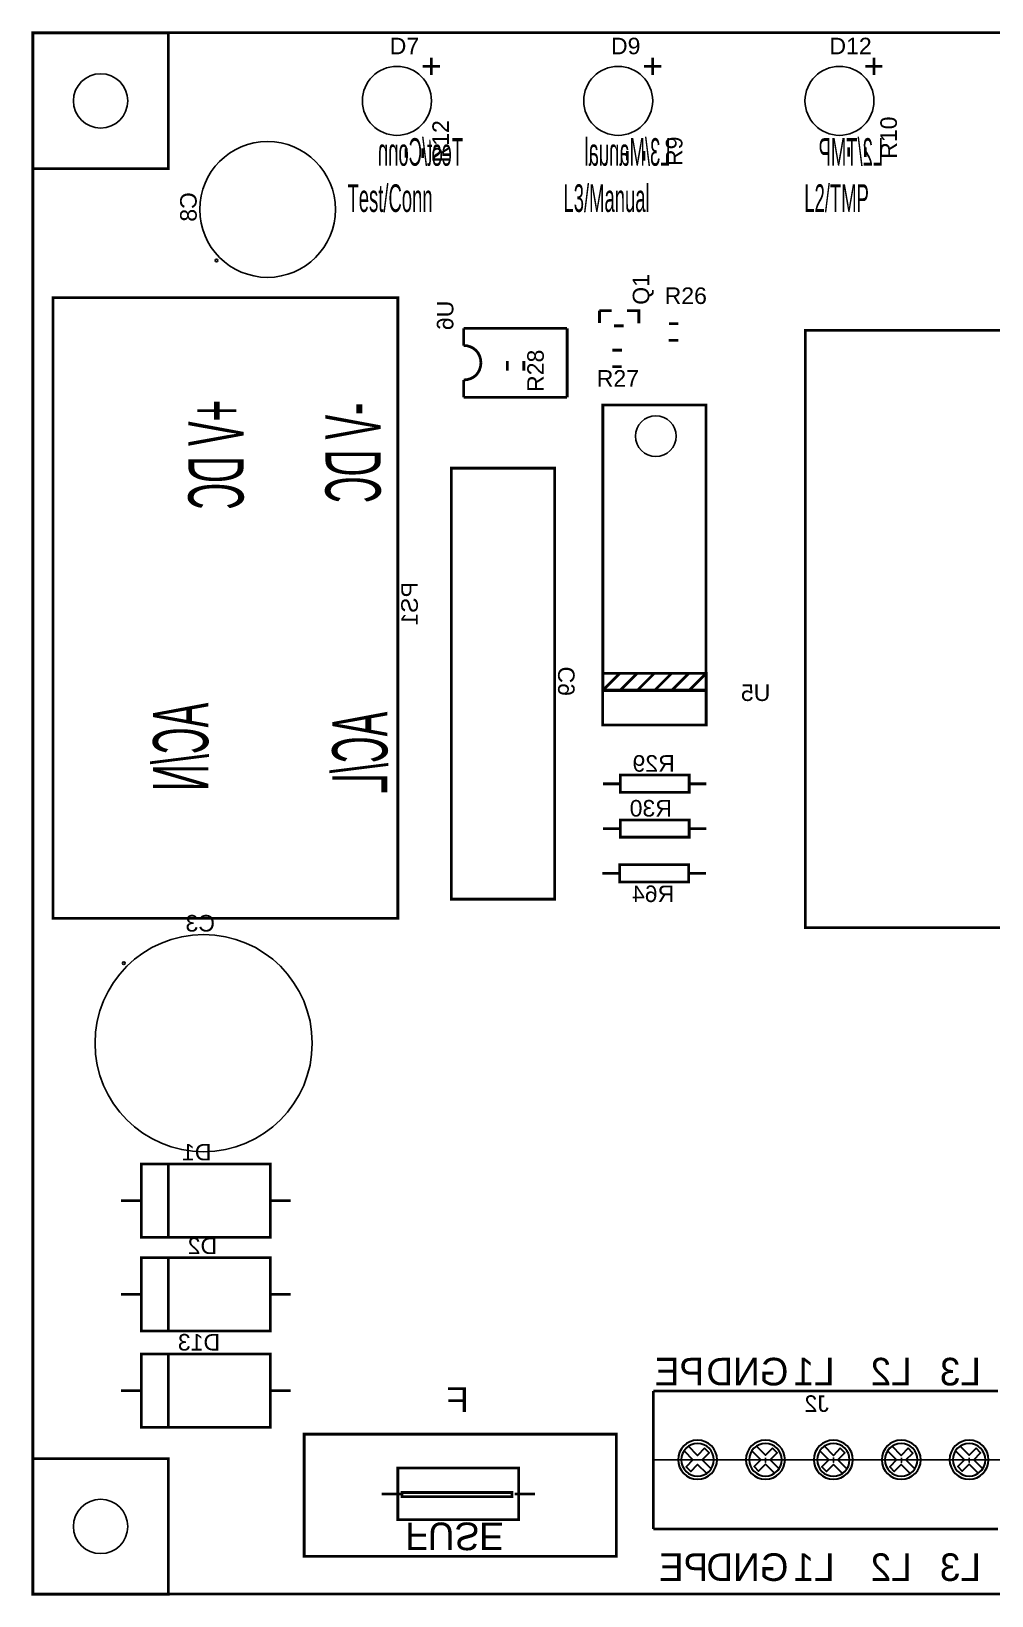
# Model space of a CAD drawing. Header units: centimetres. Extents: x -11 to 419, y -6 to 110.
# Drawn here: x 218.6 to 289.4, y -5.6 to 109.6 of the extents above; entities that cross this region are included whole.
import ezdxf

# ---------------------------------------------------------------- set-up
doc = ezdxf.new("R2010")
doc.units = ezdxf.units.CM
doc.header["$MEASUREMENT"] = 0
doc.layers.add('layer 1', color=7, linetype='Continuous')

msp = doc.modelspace()

# ---------------------------------------------------------------- linework, layer by layer
at = {"const_width": 0.203}
for points in [[(418.76, -5.5), (218.76, -5.5), (218.76, 109.5), (418.76, 109.5), (418.76, -5.5)], [(228.75, 99.48), (218.75, 99.48), (218.75, 109.48), (228.75, 109.48), (228.75, 99.48)], [(248.12, 107.66), (248.12, 106.39)], [(264.42, 107.66), (264.42, 106.39)], [(280.72, 107.66), (280.72, 106.39)], [(248.75, 107.02), (247.48, 107.02)], [(265.05, 107.02), (263.78, 107.02)], [(281.35, 107.02), (280.08, 107.02)], [(246.26, 100.98), (246.26, 100.29)], [(247.48, 100.98), (247.48, 100.27)], [(262.56, 100.78), (262.56, 100.09)], [(263.78, 100.78), (263.78, 100.07)], [(278.86, 101.05), (278.86, 100.36)], [(280.08, 101.05), (280.08, 100.34)], [(245.65, 44.28), (220.25, 44.28), (220.25, 89.98), (245.65, 89.98), (245.65, 44.28)], [(260.5, 89.03), (261.39, 89.03)], [(260.5, 89.03), (260.5, 88.11)], [(263.4, 88.09), (263.4, 89.03), (262.53, 89.03)], [(250.5, 86.46), (250.5, 87.73)], [(250.5, 87.73), (258.12, 87.73)], [(258.12, 82.65), (258.12, 87.73)], [(261.57, 87.91), (262.28, 87.91)], [(266.31, 88.07), (265.62, 88.07)], [(359.67, 43.58), (275.67, 43.58), (275.67, 87.58), (359.67, 87.58), (359.67, 43.58), (349.67, 43.58), (349.67, 45.58), (359.67, 45.58), (359.67, 43.58), (311.67, 43.58), (311.67, 45.58), (359.67, 45.58), (359.67, 43.58)], [(251.77, 85.19), (251.74, 85.45), (251.67, 85.69), (251.56, 85.91), (251.41, 86.09), (251.22, 86.25), (251.01, 86.36), (250.76, 86.44), (250.5, 86.46)], [(266.31, 86.85), (265.6, 86.85)], [(251.77, 85.19), (251.74, 84.93), (251.67, 84.68), (251.56, 84.47), (251.41, 84.28), (251.22, 84.13), (251.01, 84.02), (250.76, 83.95), (250.5, 83.92)], [(253.71, 84.62), (253.71, 85.33)], [(254.93, 84.62), (254.93, 85.31)], [(261.45, 86.12), (262.16, 86.12)], [(261.45, 84.9), (262.14, 84.9)], [(250.5, 82.65), (250.5, 83.92)], [(250.5, 82.65), (258.12, 82.65)], [(268.35, 61.08), (260.75, 61.08), (260.75, 82.08), (268.35, 82.08), (268.35, 61.08)], [(257.2, 45.68), (249.58, 45.68), (249.58, 77.43), (257.2, 77.43), (257.2, 45.68)], [(260.74, 61.05), (260.74, 62.32), (268.36, 62.32), (268.36, 61.05)], [(260.74, 61.05), (262.01, 62.32)], [(262.01, 61.05), (263.28, 62.32)], [(263.28, 61.05), (264.55, 62.32)], [(264.55, 61.05), (265.82, 62.32)], [(265.82, 61.05), (267.09, 62.32)], [(267.09, 61.05), (268.36, 62.32)], [(268.36, 58.51), (260.74, 58.51), (260.74, 61.05), (268.36, 61.05), (268.36, 58.51)], [(260.76, 54.18), (262.03, 54.18)], [(267.11, 53.55), (262.03, 53.55), (262.03, 54.82), (267.11, 54.82), (267.11, 53.55)], [(267.11, 54.18), (268.38, 54.18)], [(260.76, 50.88), (262.03, 50.88)], [(267.11, 50.25), (262.03, 50.25), (262.03, 51.52), (267.11, 51.52), (267.11, 50.25)], [(267.11, 50.88), (268.38, 50.88)], [(261.99, 47.58), (260.72, 47.58)], [(267.07, 46.95), (261.99, 46.95), (261.99, 48.22), (267.07, 48.22), (267.07, 46.95)], [(268.34, 47.58), (267.07, 47.58)], [(236.25, 20.78), (226.75, 20.78), (226.75, 26.18), (236.25, 26.18), (236.25, 20.78)], [(228.75, 26.18), (228.75, 20.78)], [(226.75, 23.48), (225.25, 23.48)], [(236.25, 23.48), (237.75, 23.48)], [(236.25, 13.88), (226.75, 13.88), (226.75, 19.28), (236.25, 19.28), (236.25, 13.88)], [(228.75, 19.28), (228.75, 13.88)], [(226.75, 16.58), (225.25, 16.58)], [(236.25, 16.58), (237.75, 16.58)], [(236.25, 6.78), (226.75, 6.78), (226.75, 12.18), (236.25, 12.18), (236.25, 6.78)], [(228.75, 12.18), (228.75, 6.78)], [(226.75, 9.48), (225.25, 9.48)], [(236.25, 9.48), (237.75, 9.48)], [(264.46, 9.46), (264.46, -0.7)], [(289.86, 9.46), (264.46, 9.46)], [(261.75, -2.72), (238.75, -2.72), (238.75, 6.28), (261.75, 6.28), (261.75, -2.72)], [(228.75, -5.52), (218.75, -5.52), (218.75, 4.48), (228.75, 4.48), (228.75, -5.52)], [(228.75, -5.52), (218.75, -5.52), (218.75, 4.48), (228.75, 4.48), (228.75, -5.52)], [(254.55, -0.02), (245.65, -0.02), (245.65, 3.78), (254.55, 3.78), (254.55, -0.02)], [(245.95, 1.88), (244.45, 1.88)], [(254.05, 1.68), (245.95, 1.68), (245.95, 1.98), (254.05, 1.98), (254.05, 1.68)], [(254.25, 1.88), (255.75, 1.88)], [(264.46, -0.7), (289.86, -0.7)]]:
    msp.add_lwpolyline(points, dxfattribs=at)
at = {"linetype": 'Continuous'}
for points in [[(264.46, 4.38), (405.39, 4.38)], [(267.74, 4.38), (272.74, 4.39), (272.74, 4.2), (272.74, 4.54)], [(272.74, 4.39), (277.74, 4.4), (277.74, 4.2), (277.74, 4.55)], [(277.74, 4.38), (282.74, 4.38), (282.74, 4.19), (282.74, 4.54)], [(282.74, 4.38), (287.74, 4.39), (287.74, 4.2), (287.74, 4.54)], [(287.74, 4.39), (292.74, 4.39), (292.74, 4.2), (292.74, 4.55)]]:
    msp.add_lwpolyline(points, dxfattribs=at)
for centre, radius in [((223.75, 104.48), 2), ((245.58, 104.48), 2.54), ((261.88, 104.48), 2.54), ((278.18, 104.48), 2.54), ((245.58, 104.48), 0), ((261.88, 104.48), 0), ((278.18, 104.48), 0), ((236.05, 96.48), 5), ((232.29, 92.72), 0.1), ((264.65, 79.78), 1.5), ((231.34, 35.08), 8), ((225.46, 40.96), 0.1), ((223.75, -0.52), 2)]:
    msp.add_circle(centre, radius)
at = {"layer": 'layer 1', "lineweight": 30}
for points, knots in [([(267.73, 5.83), (268.52, 5.83), (269.17, 5.19), (269.17, 4.4), (269.17, 4.4), (269.17, 3.6), (268.52, 2.96), (267.73, 2.96), (267.73, 2.96), (266.93, 2.96), (266.29, 3.6), (266.29, 4.4), (266.29, 4.4), (266.29, 5.19), (266.93, 5.83), (267.73, 5.83), (267.73, 5.83), (267.73, 5.83), (267.73, 5.83), (267.73, 5.83)], [0, 0, 0, 0, 0.2, 0.2, 0.2, 0.2, 0.4, 0.4, 0.4, 0.4, 0.6, 0.6, 0.6, 0.6, 0.8, 0.8, 0.8, 0.8, 1, 1, 1, 1]), ([(272.73, 5.84), (273.52, 5.84), (274.17, 5.19), (274.17, 4.4), (274.17, 4.4), (274.17, 3.61), (273.52, 2.96), (272.73, 2.96), (272.73, 2.96), (271.93, 2.96), (271.29, 3.61), (271.29, 4.4), (271.29, 4.4), (271.29, 5.19), (271.93, 5.84), (272.73, 5.84), (272.73, 5.84), (272.73, 5.84), (272.73, 5.84), (272.73, 5.84)], [0, 0, 0, 0, 0.2, 0.2, 0.2, 0.2, 0.4, 0.4, 0.4, 0.4, 0.6, 0.6, 0.6, 0.6, 0.8, 0.8, 0.8, 0.8, 1, 1, 1, 1]), ([(277.73, 5.83), (278.52, 5.83), (279.17, 5.19), (279.17, 4.4), (279.17, 4.4), (279.17, 3.6), (278.52, 2.96), (277.73, 2.96), (277.73, 2.96), (276.93, 2.96), (276.29, 3.6), (276.29, 4.4), (276.29, 4.4), (276.29, 5.19), (276.93, 5.83), (277.73, 5.83), (277.73, 5.83), (277.73, 5.83), (277.73, 5.83), (277.73, 5.83)], [0, 0, 0, 0, 0.2, 0.2, 0.2, 0.2, 0.4, 0.4, 0.4, 0.4, 0.6, 0.6, 0.6, 0.6, 0.8, 0.8, 0.8, 0.8, 1, 1, 1, 1]), ([(282.73, 5.83), (283.52, 5.83), (284.17, 5.19), (284.17, 4.39), (284.17, 4.39), (284.17, 3.6), (283.52, 2.96), (282.73, 2.96), (282.73, 2.96), (281.93, 2.96), (281.29, 3.6), (281.29, 4.39), (281.29, 4.39), (281.29, 5.19), (281.93, 5.83), (282.73, 5.83), (282.73, 5.83), (282.73, 5.83), (282.73, 5.83), (282.73, 5.83)], [0, 0, 0, 0, 0.2, 0.2, 0.2, 0.2, 0.4, 0.4, 0.4, 0.4, 0.6, 0.6, 0.6, 0.6, 0.8, 0.8, 0.8, 0.8, 1, 1, 1, 1]), ([(287.73, 5.84), (288.52, 5.84), (289.17, 5.19), (289.17, 4.4), (289.17, 4.4), (289.17, 3.61), (288.52, 2.96), (287.73, 2.96), (287.73, 2.96), (286.93, 2.96), (286.29, 3.61), (286.29, 4.4), (286.29, 4.4), (286.29, 5.19), (286.93, 5.84), (287.73, 5.84), (287.73, 5.84), (287.73, 5.84), (287.73, 5.84), (287.73, 5.84)], [0, 0, 0, 0, 0.2, 0.2, 0.2, 0.2, 0.4, 0.4, 0.4, 0.4, 0.6, 0.6, 0.6, 0.6, 0.8, 0.8, 0.8, 0.8, 1, 1, 1, 1]), ([(267.73, 5.59), (268.39, 5.59), (268.93, 5.05), (268.93, 4.4), (268.93, 4.4), (268.93, 3.72), (268.39, 3.19), (267.73, 3.19), (267.73, 3.19), (267.07, 3.19), (266.53, 3.72), (266.53, 4.4), (266.53, 4.4), (266.53, 5.05), (267.07, 5.59), (267.73, 5.59), (267.73, 5.59), (267.73, 5.59), (267.73, 5.59), (267.73, 5.59)], [0, 0, 0, 0, 0.2, 0.2, 0.2, 0.2, 0.4, 0.4, 0.4, 0.4, 0.6, 0.6, 0.6, 0.6, 0.8, 0.8, 0.8, 0.8, 1, 1, 1, 1]), ([(268.24, 5.24), (268.24, 5.24), (268.58, 4.9), (268.58, 4.9), (268.58, 4.9), (268.58, 4.9), (268.07, 4.4), (268.07, 4.4), (268.07, 4.4), (268.07, 4.4), (268.73, 3.72), (268.73, 3.72), (268.73, 3.72), (268.64, 3.59), (268.52, 3.48), (268.39, 3.4), (268.39, 3.4), (268.39, 3.4), (267.73, 4.05), (267.73, 4.05), (267.73, 4.05), (267.73, 4.05), (267.22, 3.54), (267.22, 3.54), (267.22, 3.54), (267.22, 3.54), (266.89, 3.88), (266.89, 3.88), (266.89, 3.88), (266.89, 3.88), (267.39, 4.4), (267.39, 4.4), (267.39, 4.4), (267.39, 4.4), (266.73, 5.05), (266.73, 5.05), (266.73, 5.05), (266.81, 5.19), (266.93, 5.3), (267.07, 5.4), (267.07, 5.4), (267.07, 5.4), (267.73, 4.72), (267.73, 4.72), (267.73, 4.72), (267.73, 4.72), (268.24, 5.24), (268.24, 5.24)], [0, 0, 0, 0, 0.083333, 0.083333, 0.083333, 0.083333, 0.166667, 0.166667, 0.166667, 0.166667, 0.25, 0.25, 0.25, 0.25, 0.333333, 0.333333, 0.333333, 0.333333, 0.416667, 0.416667, 0.416667, 0.416667, 0.5, 0.5, 0.5, 0.5, 0.583333, 0.583333, 0.583333, 0.583333, 0.666667, 0.666667, 0.666667, 0.666667, 0.75, 0.75, 0.75, 0.75, 0.833333, 0.833333, 0.833333, 0.833333, 0.916667, 0.916667, 0.916667, 0.916667, 1, 1, 1, 1]), ([(272.73, 5.6), (273.39, 5.6), (273.93, 5.06), (273.93, 4.4), (273.93, 4.4), (273.93, 3.73), (273.39, 3.19), (272.73, 3.19), (272.73, 3.19), (272.07, 3.19), (271.53, 3.73), (271.53, 4.4), (271.53, 4.4), (271.53, 5.06), (272.07, 5.6), (272.73, 5.6), (272.73, 5.6), (272.73, 5.6), (272.73, 5.6), (272.73, 5.6)], [0, 0, 0, 0, 0.2, 0.2, 0.2, 0.2, 0.4, 0.4, 0.4, 0.4, 0.6, 0.6, 0.6, 0.6, 0.8, 0.8, 0.8, 0.8, 1, 1, 1, 1]), ([(273.24, 5.24), (273.24, 5.24), (273.58, 4.9), (273.58, 4.9), (273.58, 4.9), (273.58, 4.9), (273.07, 4.4), (273.07, 4.4), (273.07, 4.4), (273.07, 4.4), (273.73, 3.73), (273.73, 3.73), (273.73, 3.73), (273.64, 3.6), (273.52, 3.49), (273.39, 3.4), (273.39, 3.4), (273.39, 3.4), (272.73, 4.06), (272.73, 4.06), (272.73, 4.06), (272.73, 4.06), (272.22, 3.55), (272.22, 3.55), (272.22, 3.55), (272.22, 3.55), (271.89, 3.89), (271.89, 3.89), (271.89, 3.89), (271.89, 3.89), (272.39, 4.4), (272.39, 4.4), (272.39, 4.4), (272.39, 4.4), (271.73, 5.06), (271.73, 5.06), (271.73, 5.06), (271.81, 5.19), (271.93, 5.3), (272.07, 5.4), (272.07, 5.4), (272.07, 5.4), (272.73, 4.73), (272.73, 4.73), (272.73, 4.73), (272.73, 4.73), (273.24, 5.24), (273.24, 5.24)], [0, 0, 0, 0, 0.083333, 0.083333, 0.083333, 0.083333, 0.166667, 0.166667, 0.166667, 0.166667, 0.25, 0.25, 0.25, 0.25, 0.333333, 0.333333, 0.333333, 0.333333, 0.416667, 0.416667, 0.416667, 0.416667, 0.5, 0.5, 0.5, 0.5, 0.583333, 0.583333, 0.583333, 0.583333, 0.666667, 0.666667, 0.666667, 0.666667, 0.75, 0.75, 0.75, 0.75, 0.833333, 0.833333, 0.833333, 0.833333, 0.916667, 0.916667, 0.916667, 0.916667, 1, 1, 1, 1]), ([(277.73, 5.59), (278.39, 5.59), (278.93, 5.05), (278.93, 4.4), (278.93, 4.4), (278.93, 3.72), (278.39, 3.19), (277.73, 3.19), (277.73, 3.19), (277.07, 3.19), (276.53, 3.72), (276.53, 4.4), (276.53, 4.4), (276.53, 5.05), (277.07, 5.59), (277.73, 5.59), (277.73, 5.59), (277.73, 5.59), (277.73, 5.59), (277.73, 5.59)], [0, 0, 0, 0, 0.2, 0.2, 0.2, 0.2, 0.4, 0.4, 0.4, 0.4, 0.6, 0.6, 0.6, 0.6, 0.8, 0.8, 0.8, 0.8, 1, 1, 1, 1]), ([(278.24, 5.24), (278.24, 5.24), (278.58, 4.9), (278.58, 4.9), (278.58, 4.9), (278.58, 4.9), (278.07, 4.4), (278.07, 4.4), (278.07, 4.4), (278.07, 4.4), (278.73, 3.72), (278.73, 3.72), (278.73, 3.72), (278.64, 3.59), (278.52, 3.48), (278.39, 3.4), (278.39, 3.4), (278.39, 3.4), (277.73, 4.05), (277.73, 4.05), (277.73, 4.05), (277.73, 4.05), (277.22, 3.54), (277.22, 3.54), (277.22, 3.54), (277.22, 3.54), (276.89, 3.88), (276.89, 3.88), (276.89, 3.88), (276.89, 3.88), (277.39, 4.4), (277.39, 4.4), (277.39, 4.4), (277.39, 4.4), (276.73, 5.05), (276.73, 5.05), (276.73, 5.05), (276.81, 5.19), (276.93, 5.3), (277.07, 5.4), (277.07, 5.4), (277.07, 5.4), (277.73, 4.72), (277.73, 4.72), (277.73, 4.72), (277.73, 4.72), (278.24, 5.24), (278.24, 5.24)], [0, 0, 0, 0, 0.083333, 0.083333, 0.083333, 0.083333, 0.166667, 0.166667, 0.166667, 0.166667, 0.25, 0.25, 0.25, 0.25, 0.333333, 0.333333, 0.333333, 0.333333, 0.416667, 0.416667, 0.416667, 0.416667, 0.5, 0.5, 0.5, 0.5, 0.583333, 0.583333, 0.583333, 0.583333, 0.666667, 0.666667, 0.666667, 0.666667, 0.75, 0.75, 0.75, 0.75, 0.833333, 0.833333, 0.833333, 0.833333, 0.916667, 0.916667, 0.916667, 0.916667, 1, 1, 1, 1]), ([(282.73, 5.59), (283.39, 5.59), (283.93, 5.05), (283.93, 4.39), (283.93, 4.39), (283.93, 3.72), (283.39, 3.19), (282.73, 3.19), (282.73, 3.19), (282.07, 3.19), (281.53, 3.72), (281.53, 4.39), (281.53, 4.39), (281.53, 5.05), (282.07, 5.59), (282.73, 5.59), (282.73, 5.59), (282.73, 5.59), (282.73, 5.59), (282.73, 5.59)], [0, 0, 0, 0, 0.2, 0.2, 0.2, 0.2, 0.4, 0.4, 0.4, 0.4, 0.6, 0.6, 0.6, 0.6, 0.8, 0.8, 0.8, 0.8, 1, 1, 1, 1]), ([(283.24, 5.24), (283.24, 5.24), (283.58, 4.89), (283.58, 4.89), (283.58, 4.89), (283.58, 4.89), (283.07, 4.39), (283.07, 4.39), (283.07, 4.39), (283.07, 4.39), (283.73, 3.72), (283.73, 3.72), (283.73, 3.72), (283.64, 3.59), (283.52, 3.48), (283.39, 3.39), (283.39, 3.39), (283.39, 3.39), (282.73, 4.05), (282.73, 4.05), (282.73, 4.05), (282.73, 4.05), (282.22, 3.54), (282.22, 3.54), (282.22, 3.54), (282.22, 3.54), (281.89, 3.88), (281.89, 3.88), (281.89, 3.88), (281.89, 3.88), (282.39, 4.39), (282.39, 4.39), (282.39, 4.39), (282.39, 4.39), (281.73, 5.05), (281.73, 5.05), (281.73, 5.05), (281.81, 5.19), (281.93, 5.3), (282.07, 5.39), (282.07, 5.39), (282.07, 5.39), (282.73, 4.72), (282.73, 4.72), (282.73, 4.72), (282.73, 4.72), (283.24, 5.24), (283.24, 5.24)], [0, 0, 0, 0, 0.083333, 0.083333, 0.083333, 0.083333, 0.166667, 0.166667, 0.166667, 0.166667, 0.25, 0.25, 0.25, 0.25, 0.333333, 0.333333, 0.333333, 0.333333, 0.416667, 0.416667, 0.416667, 0.416667, 0.5, 0.5, 0.5, 0.5, 0.583333, 0.583333, 0.583333, 0.583333, 0.666667, 0.666667, 0.666667, 0.666667, 0.75, 0.75, 0.75, 0.75, 0.833333, 0.833333, 0.833333, 0.833333, 0.916667, 0.916667, 0.916667, 0.916667, 1, 1, 1, 1]), ([(287.73, 5.6), (288.39, 5.6), (288.93, 5.06), (288.93, 4.4), (288.93, 4.4), (288.93, 3.73), (288.39, 3.19), (287.73, 3.19), (287.73, 3.19), (287.07, 3.19), (286.53, 3.73), (286.53, 4.4), (286.53, 4.4), (286.53, 5.06), (287.07, 5.6), (287.73, 5.6), (287.73, 5.6), (287.73, 5.6), (287.73, 5.6), (287.73, 5.6)], [0, 0, 0, 0, 0.2, 0.2, 0.2, 0.2, 0.4, 0.4, 0.4, 0.4, 0.6, 0.6, 0.6, 0.6, 0.8, 0.8, 0.8, 0.8, 1, 1, 1, 1]), ([(288.24, 5.24), (288.24, 5.24), (288.58, 4.9), (288.58, 4.9), (288.58, 4.9), (288.58, 4.9), (288.07, 4.4), (288.07, 4.4), (288.07, 4.4), (288.07, 4.4), (288.73, 3.73), (288.73, 3.73), (288.73, 3.73), (288.64, 3.6), (288.52, 3.49), (288.39, 3.4), (288.39, 3.4), (288.39, 3.4), (287.73, 4.06), (287.73, 4.06), (287.73, 4.06), (287.73, 4.06), (287.22, 3.55), (287.22, 3.55), (287.22, 3.55), (287.22, 3.55), (286.89, 3.89), (286.89, 3.89), (286.89, 3.89), (286.89, 3.89), (287.39, 4.4), (287.39, 4.4), (287.39, 4.4), (287.39, 4.4), (286.73, 5.06), (286.73, 5.06), (286.73, 5.06), (286.81, 5.19), (286.93, 5.3), (287.07, 5.4), (287.07, 5.4), (287.07, 5.4), (287.73, 4.73), (287.73, 4.73), (287.73, 4.73), (287.73, 4.73), (288.24, 5.24), (288.24, 5.24)], [0, 0, 0, 0, 0.083333, 0.083333, 0.083333, 0.083333, 0.166667, 0.166667, 0.166667, 0.166667, 0.25, 0.25, 0.25, 0.25, 0.333333, 0.333333, 0.333333, 0.333333, 0.416667, 0.416667, 0.416667, 0.416667, 0.5, 0.5, 0.5, 0.5, 0.583333, 0.583333, 0.583333, 0.583333, 0.666667, 0.666667, 0.666667, 0.666667, 0.75, 0.75, 0.75, 0.75, 0.833333, 0.833333, 0.833333, 0.833333, 0.916667, 0.916667, 0.916667, 0.916667, 1, 1, 1, 1])]:
    msp.add_open_spline(points, degree=3, knots=knots, dxfattribs=at)

# ---------------------------------------------------------------- texts
for s, height, width, p in [('D7', 1.219, 1.041667, (245.05, 107.91)), ('D9', 1.219, 1.041667, (261.35, 107.91)), ('D12', 1.219, 1.041667, (277.44, 107.91)), ('Test/Conn', 2.032, 0.5, (241.94, 96.3)), ('L3/Manual', 2.032, 0.5, (257.85, 96.3)), ('L2/TMP', 2.032, 0.5, (275.59, 96.3)), ('R26', 1.219, 1.041667, (265.3, 89.52)), ('R27', 1.219, 1.041667, (260.3, 83.43))]:
    msp.add_text(s, height=height, dxfattribs=dict(width=width)).set_placement(p)
at = {"width": 1.041667}
for s, p in [('R12', (249.41, 99.94)), ('R10', (282.41, 100.21)), ('R9', (266.61, 99.68)), ('Q1', (264.17, 89.46)), ('R28', (256.4, 83.04))]:
    msp.add_text(s, height=1.219, rotation=90, dxfattribs=at).set_placement(p)
at = {"text_generation_flag": 2}
for s, height, width, p in [('Test/Conn', 2.032, 0.5, (250.45, 99.7)), ('L3/Manual', 2.032, 0.5, (265.74, 99.7)), ('L2/TMP', 2.032, 0.5, (281.4, 99.7)), ('U5', 1.219, 1.041667, (273.09, 60.28)), ('R29', 1.219, 1.041667, (266.05, 55.07)), ('R30', 1.219, 1.041667, (265.84, 51.77)), ('R64', 1.219, 1.041667, (266.01, 45.47)), ('C3', 1.219, 1.041667, (232.18, 43.3)), ('D1', 1.219, 1.041667, (231.92, 26.44)), ('D2', 1.219, 1.041667, (232.34, 19.54)), ('D13', 1.219, 1.041667, (232.56, 12.44)), ('F', 1.83, 1.111111, (250.89, 7.91)), ('J2', 1.219, 1.041667, (277.4, 7.92))]:
    msp.add_text(s, height=height, dxfattribs=dict(at, width=width)).set_placement(p)
for s, height, width, p in [('C8', 1.219, 1.041667, (230.83, 97.75)), ('U6', 1.219, 1.041667, (249.74, 89.76)), ('+V DC', 4.064, 0.5, (234.28, 82.46)), ('-V DC', 4.064, 0.5, (244.38, 82.26)), ('PS1', 1.219, 1.041667, (247.12, 69.04)), ('C9', 1.219, 1.041667, (258.67, 62.82)), ('AC/N', 4.064, 0.5, (231.68, 60.15)), ('AC/L', 4.064, 0.5, (244.88, 59.49))]:
    msp.add_text(s, height=height, rotation=90, dxfattribs=dict(at, width=width)).set_placement(p)
for s, p in [('PE', (268.2, 9.87)), ('GND', (274.42, 9.87)), ('L1', (277.82, 9.87)), ('L2', (283.5, 9.87)), ('L3', (288.6, 9.87)), ('PE', (268.51, -4.53)), ('GND', (274.42, -4.53)), ('L1', (277.82, -4.53)), ('L2', (283.5, -4.53)), ('L3', (288.6, -4.53))]:
    msp.add_text(s, height=2.032, dxfattribs=at).set_placement(p)
msp.add_text('FUSE', height=2.032, rotation=180, dxfattribs=at).set_placement((246.2, -0.23))

doc.saveas('drawing.dxf')
